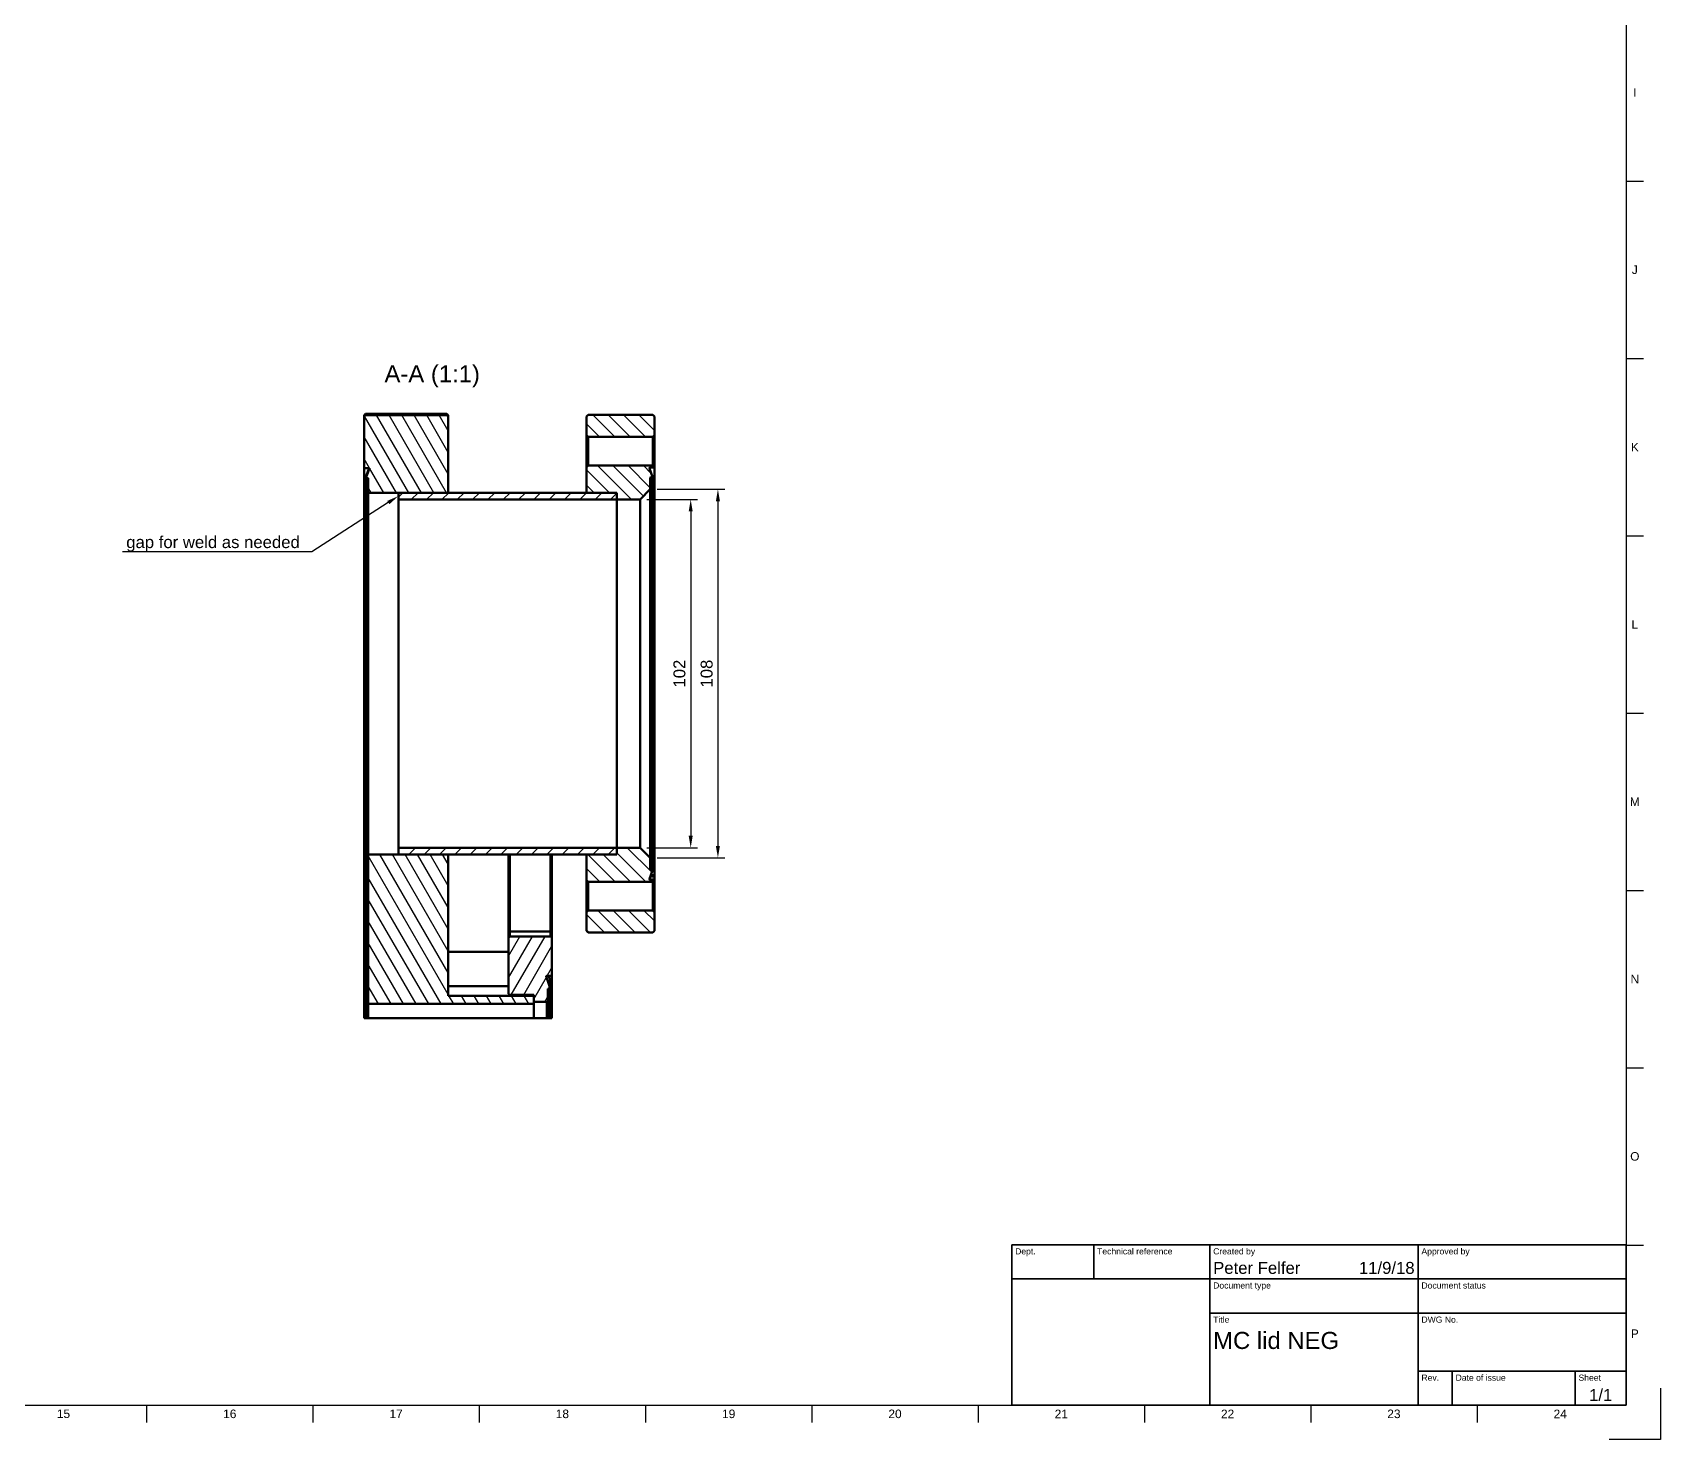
# Model space of a CAD drawing. Header units: millimetres. Extents: x 0 to 1189, y 0 to 841.
# Drawn here: x 712.2 to 1189, y 0 to 412.1 of the extents above; entities that cross this region are included whole.
import ezdxf
from ezdxf import colors
from ezdxf.entities.mleader import LeaderData, LeaderLine
from ezdxf.enums import TextEntityAlignment as Align
from ezdxf.math import Vec2, Vec3

# ---------------------------------------------------------------- set-up
doc = ezdxf.new("R2010")
doc.units = ezdxf.units.MM
doc.header["$LTSCALE"] = 0.75
for name, color, linetype, lineweight in [('Border', 7, 'Continuous', 25), ('FD_Dimensions', 7, 'Continuous', 25), ('Hatching', 7, 'Continuous', 25), ('Leaders', 7, 'Continuous', 25), ('TitleBlock', 7, 'Continuous', 35), ('View Labels', 7, 'Continuous', 25), ('Visible', 7, 'Continuous', 50)]:
    doc.layers.add(name, color=color, linetype=linetype, lineweight=lineweight)
doc.styles.add('FusionTitle', font='')
doc.styles.get("Standard").update_dxf_attribs({"font": 'arial.ttf'})
doc.styles.get('FusionTitle').set_extended_font_data('Arial Unicode MS')
doc.dimstyles.new('Dim-ISO-25', dxfattribs={"dimtxt": 3.5, "dimasz": 3.5, "dimexe": 2, "dimexo": 2, "dimgap": 1.5, "dimtad": 1, "dimzin": 12, "dimdsep": 46, "dimtxsty": 'Standard', "dimcen": 0, "dimazin": 3, "dimtp": 0.1, "dimtm": 0.1, "dimtfac": 0.714, "dimtmove": 0, "dimatfit": 3, "dimfxl": 1, "dimtzin": 12, "dimarcsym": 0})

# ---------------------------------------------------------------- blocks, each defined once
blk = doc.blocks.new('ISO_TITLEBLOCK')
at = {"layer": 'TitleBlock'}
for p, q in [((0, 47), (-180, 47)), ((-180, 47), (-180, 0)), ((-156, 37), (-156, 47)), ((-122, 0), (-122, 47)), ((-61, 0), (-61, 47)), ((0, 0), (0, 47)), ((-180, 37), (0, 37)), ((-122, 27), (0, 27)), ((-61, 10), (0, 10)), ((-51, 0), (-51, 10)), ((-15, 0), (-15, 10)), ((-180, 0), (0, 0))]:
    blk.add_line(p, q, dxfattribs=at)
at = {"layer": 'TitleBlock', "style": 'FusionTitle'}
for s, p in [('Dept.', (-179, 46)), ('Technical reference', (-155, 46)), ('Created by', (-121, 46)), ('Approved by', (-60, 46)), ('Document type', (-121, 36)), ('Document status', (-60, 36)), ('Title', (-121, 26)), ('DWG No.', (-60, 26)), ('Rev.', (-60, 9)), ('Date of issue', (-50, 9)), ('Sheet', (-14, 9))]:
    blk.add_text(s, height=1.8, dxfattribs=at).set_placement(p, align=Align.TOP_LEFT)
for tag, p, height in [('DEPT', (-179, 38.5), 3.5), ('TECHNICAL_REFERENCE', (-155, 38.5), 3.5), ('CREATED_BY', (-121, 38.5), 3.5), ('APPROVED_BY', (-60, 38.5), 3.5), ('DOCUMENT_TYPE', (-121, 28.5), 3.5), ('DOCUMENT_STATUS', (-60, 28.5), 3.5), ('TITLE_1', (-121, 16.5), 5), ('TITLE_2', (-121, 9), 5), ('TITLE_3', (-121, 1.5), 5), ('DATE_OF_ISSUE', (-50, 1.5), 3.5)]:
    blk.add_attdef(tag, p, '', height=height, dxfattribs=at)
for tag, p in [('CREATED_DATE', (-62, 38.5)), ('APPROVED_DATE', (-1, 38.5))]:
    blk.add_attdef(tag, text='', height=3.5, dxfattribs=at).set_placement(p, align=Align.RIGHT)
for tag, height, p in [('DRAWING_NUMBER', 5, (-30.5, 16.6)), ('REV', 3.5, (-56, 3.1)), ('SHEET', 3.5, (-7.5, 3.1))]:
    blk.add_attdef(tag, text='', height=height, dxfattribs=at).set_placement(p, align=Align.MIDDLE)
blk = doc.blocks.new('*D67')
at = {"layer": 'Defpoints', "color": 0, "transparency": 16777216}
for p in [(893.14584, 278.313888), (893.14584, 170.313888), (912.94483, 170.313888)]:
    blk.add_point(p, dxfattribs=at)
at = {"layer": 'FD_Dimensions', "lineweight": -2, "transparency": 16777216}
for p, q in [((895.14584, 278.313888), (914.94483, 278.313888)), ((912.94483, 274.813888), (912.94483, 173.813888)), ((895.14584, 170.313888), (914.94483, 170.313888))]:
    blk.add_line(p, q, dxfattribs=at)
at = {"layer": 'FD_Dimensions', "transparency": 16777216}
for points in [[(912.361496, 274.813888), (913.528163, 274.813888), (912.94483, 278.313888)], [(912.361496, 173.813888), (913.528163, 173.813888), (912.94483, 170.313888)]]:
    blk.add_solid(points, dxfattribs=at)
at = {"layer": 'FD_Dimensions', "color": 0, "transparency": 16777216, "insert": (909.657824, 224.313888), "char_height": 3.5, "attachment_point": 5, "rotation": 90}
blk.add_mtext('108', dxfattribs=at)
blk = doc.blocks.new('*D68')
at = {"layer": 'Defpoints', "color": 0, "transparency": 16777216}
for p in [(890.14584, 275.313888), (890.14584, 173.313888), (904.972187, 173.313888)]:
    blk.add_point(p, dxfattribs=at)
at = {"layer": 'FD_Dimensions', "lineweight": -2, "transparency": 16777216}
for p, q in [((892.14584, 275.313888), (906.972187, 275.313888)), ((904.972187, 271.813888), (904.972187, 176.813888)), ((892.14584, 173.313888), (906.972187, 173.313888))]:
    blk.add_line(p, q, dxfattribs=at)
at = {"layer": 'FD_Dimensions', "transparency": 16777216}
for points in [[(904.388853, 271.813888), (905.55552, 271.813888), (904.972187, 275.313888)], [(904.388853, 176.813888), (905.55552, 176.813888), (904.972187, 173.313888)]]:
    blk.add_solid(points, dxfattribs=at)
at = {"layer": 'FD_Dimensions', "color": 0, "transparency": 16777216, "insert": (901.685181, 224.313888), "char_height": 3.5, "attachment_point": 5, "rotation": 90}
blk.add_mtext('102', dxfattribs=at)
blk = doc.blocks.new('ISO_A0_SHEET')
at = {"layer": 'Border'}
for p, q in [((1179, 831), (1179, 10)), ((1179, 368.5625), (1184, 368.5625)), ((1179, 316.625), (1184, 316.625)), ((1179, 264.6875), (1184, 264.6875)), ((1179, 212.75), (1184, 212.75)), ((1179, 160.8125), (1184, 160.8125)), ((1179, 108.875), (1184, 108.875)), ((1179, 56.9375), (1184, 56.9375)), ((1189, 15), (1189, 0)), ((20, 10), (1179, 10)), ((745.624999, 10), (745.624999, 5)), ((794.333332, 10), (794.333332, 5)), ((843.041665, 10), (843.041665, 5)), ((891.749998, 10), (891.749998, 5)), ((940.458331, 10), (940.458331, 5)), ((989.166664, 10), (989.166664, 5)), ((1037.874997, 10), (1037.874997, 5)), ((1086.58333, 10), (1086.58333, 5)), ((1135.291663, 10), (1135.291663, 5)), ((1189, 0), (1174, 0))]:
    blk.add_line(p, q, dxfattribs=at)
at = {"layer": 'Border', "style": 'FusionTitle'}
for s, p in [('I', (1181.5, 394.53125)), ('J', (1181.5, 342.59375)), ('K', (1181.5, 290.65625)), ('L', (1181.5, 238.71875)), ('M', (1181.5, 186.78125)), ('N', (1181.5, 134.84375)), ('O', (1181.5, 82.90625)), ('P', (1181.5, 30.96875)), ('15', (721.270833, 7.5)), ('16', (769.979166, 7.5)), ('17', (818.687499, 7.5)), ('18', (867.395832, 7.5)), ('19', (916.104165, 7.5)), ('20', (964.812498, 7.5)), ('21', (1013.520831, 7.5)), ('22', (1062.229164, 7.5)), ('23', (1110.937497, 7.5)), ('24', (1159.64583, 7.5))]:
    blk.add_text(s, height=2.5, dxfattribs=at).set_placement(p, align=Align.MIDDLE)

msp = doc.modelspace()

# ---------------------------------------------------------------- hatches: boundary and pattern name
at = {"layer": 'Hatching'}
h = msp.add_hatch(dxfattribs=at)
h.set_pattern_fill('ANSI31', color=256, angle=75, style=0)
h.paths.add_polyline_path([(859.046, 129.969), (833.946, 129.969), (833.946, 171.314), (819.346, 171.314), (810.546, 171.314), (810.546, 127.562), (859.046, 127.562), (859.046, 128.175)], flags=0)
edge = h.paths.add_edge_path(flags=0)
edge.add_line((809.746, 300.018), (809.346, 299.617))
edge.add_line((809.346, 299.617), (809.346, 284.538))
edge.add_line((809.346, 284.538), (810.938, 284.538))
edge.add_spline(control_points=[(810.938, 284.538), (810.436, 283.153), (809.946, 281.802)], knot_values=[0, 0, 0, 0.2910574, 0.2910574, 0.2910574], weights=[1, 1.0000776, 1], degree=2, periodic=0)
edge.add_line((809.946, 281.802), (810.546, 281.583))
edge.add_line((810.546, 281.583), (810.546, 277.314))
edge.add_line((810.546, 277.314), (819.346, 277.314))
edge.add_line((819.346, 277.314), (833.946, 277.314))
edge.add_line((833.946, 277.314), (833.946, 299.617))
edge.add_line((833.946, 299.617), (833.546, 300.018))
edge.add_line((833.546, 300.018), (809.746, 300.018))
h = msp.add_hatch(dxfattribs=at)
h.set_pattern_fill('ANSI31', color=256, angle=90, style=0)
h.paths.add_polyline_path([(894.346, 154.464), (893.846, 154.964), (874.946, 154.964), (874.446, 154.464), (874.446, 149.014), (874.946, 148.514), (893.846, 148.514), (894.346, 149.014)], flags=0)
edge = h.paths.add_edge_path(flags=0)
edge.add_line((893.846, 163.364), (894.346, 163.864))
edge.add_line((894.346, 163.864), (894.346, 163.964))
edge.add_line((894.346, 163.964), (893.049, 163.964))
edge.add_ellipse((893.049, 164.164), major_axis=(0, -0.2), ratio=1, start_angle=250, end_angle=360, ccw=False)
edge.add_line((892.861, 164.232), (893.746, 166.664))
edge.add_line((893.746, 166.664), (893.146, 166.882))
edge.add_line((893.146, 166.882), (893.146, 170.314))
edge.add_line((893.146, 170.314), (890.146, 173.314))
edge.add_line((890.146, 173.314), (883.346, 173.314))
edge.add_line((883.346, 173.314), (883.346, 171.314))
edge.add_line((883.346, 171.314), (874.446, 171.314))
edge.add_line((874.446, 171.314), (874.446, 163.864))
edge.add_line((874.446, 163.864), (874.946, 163.364))
edge.add_line((874.946, 163.364), (893.846, 163.364))
edge = h.paths.add_edge_path(flags=0)
edge.add_line((894.346, 284.764), (893.846, 285.264))
edge.add_line((893.846, 285.264), (874.946, 285.264))
edge.add_line((874.946, 285.264), (874.446, 284.764))
edge.add_line((874.446, 284.764), (874.446, 277.314))
edge.add_line((874.446, 277.314), (883.346, 277.314))
edge.add_line((883.346, 277.314), (883.346, 275.314))
edge.add_line((883.346, 275.314), (890.146, 275.314))
edge.add_line((890.146, 275.314), (893.146, 278.314))
edge.add_line((893.146, 278.314), (893.146, 281.746))
edge.add_line((893.146, 281.746), (893.746, 281.964))
edge.add_line((893.746, 281.964), (892.861, 284.395))
edge.add_ellipse((893.049, 284.464), major_axis=(-0.188, -0.068), ratio=1, start_angle=-110, end_angle=0, ccw=False)
edge.add_line((893.049, 284.664), (894.346, 284.664))
edge.add_line((894.346, 284.664), (894.346, 284.764))
h.paths.add_polyline_path([(894.346, 299.614), (893.846, 300.114), (874.946, 300.114), (874.446, 299.614), (874.446, 294.164), (874.946, 293.664), (893.846, 293.664), (894.346, 294.164)], flags=0)
h = msp.add_hatch(dxfattribs=at)
h.set_pattern_fill('ANSI31', color=256, style=0)
h.paths.add_polyline_path([(819.346, 275.314), (883.346, 275.314), (883.346, 277.314), (874.446, 277.314), (833.946, 277.314), (819.346, 277.314)], flags=0)
h.paths.add_polyline_path([(883.346, 173.314), (819.346, 173.314), (819.346, 171.314), (833.946, 171.314), (874.446, 171.314), (883.346, 171.314)], flags=0)
h = msp.add_hatch(dxfattribs=at)
h.set_pattern_fill('ANSI31', color=256, angle=15, style=0)
edge = h.paths.add_edge_path(flags=0)
edge.add_spline(control_points=[(863.146, 131.974), (863.444, 132.098), (863.746, 132.223)], knot_values=[0, 0, 0, 0.0649581, 0.0649581, 0.0649581], weights=[1, 1.0000178, 1], degree=2, periodic=0)
edge.add_spline(control_points=[(863.746, 132.223), (863.252, 133.767), (862.67, 135.529)], knot_values=[0, 0, 0, 0.3476103, 0.3476103, 0.3476103], weights=[1, 1.002726, 1], degree=2, periodic=0)
edge.add_spline(control_points=[(862.67, 135.529), (862.662, 135.552), (862.658, 135.58), (862.658, 135.632), (862.664, 135.665), (862.684, 135.716), (862.701, 135.743), (862.736, 135.78), (862.761, 135.798), (862.806, 135.818), (862.834, 135.824), (862.858, 135.824)], knot_values=[-0.0382813, -0.0382813, -0.0382813, -0.0382813, -0.0311093, -0.0311093, -0.0227161, -0.0227161, -0.0147223, -0.0147223, -0.0071825, -0.0071825, 0, 0, 0, 0], degree=3, periodic=0)
edge.add_line((862.858, 135.824), (864.346, 135.824))
edge.add_line((864.346, 135.824), (864.346, 146.937))
edge.add_spline(control_points=[(864.346, 146.937), (864.147, 147.145), (863.946, 147.355)], knot_values=[0, 0, 0, 0.0578275, 0.0578275, 0.0578275], weights=[1, 1.000018, 1], degree=2, periodic=0)
edge.add_line((863.946, 147.355), (852.046, 147.355))
edge.add_spline(control_points=[(852.046, 147.355), (851.845, 147.145), (851.646, 146.937)], knot_values=[0, 0, 0, 0.0578275, 0.0578275, 0.0578275], weights=[1, 1.000018, 1], degree=2, periodic=0)
edge.add_line((851.646, 146.937), (851.646, 130.555))
edge.add_spline(control_points=[(851.646, 130.555), (851.797, 130.378), (851.946, 130.204)], knot_values=[0, 0, 0, 0.0461302, 0.0461302, 0.0461302], weights=[1, 1.000041, 1], degree=2, periodic=0)
edge.add_line((851.946, 130.204), (859.046, 130.204))
edge.add_line((859.046, 130.204), (859.046, 129.969))
edge.add_line((859.046, 129.969), (859.046, 128.175))
edge.add_line((859.046, 128.175), (862.846, 128.175))
edge.add_spline(control_points=[(862.846, 128.175), (862.994, 128.356), (863.146, 128.539)], knot_values=[0, 0, 0, 0.0471758, 0.0471758, 0.0471758], weights=[1, 1.0000532, 1], degree=2, periodic=0)
edge.add_line((863.146, 128.539), (863.146, 131.974))

# ---------------------------------------------------------------- linework, layer by layer
at = {"layer": 'Visible', "extrusion": (-6e-16, -1, 0)}
for p, q in [((809.346, 300.014), (809.746, 300.414)), ((809.746, 300.414), (833.546, 300.414)), ((809.746, 300.018), (809.746, 300.414)), ((833.946, 300.014), (833.546, 300.414)), ((833.546, 300.414), (833.546, 300.018)), ((809.746, 300.018), (809.346, 299.617)), ((809.346, 300.014), (809.346, 299.617)), ((809.346, 299.617), (809.346, 284.538)), ((833.546, 300.018), (809.746, 300.018)), ((833.946, 299.617), (833.546, 300.018)), ((833.946, 299.617), (833.946, 300.014)), ((833.946, 277.314), (833.946, 299.617)), ((874.946, 300.114), (874.446, 299.614)), ((874.446, 299.614), (874.446, 294.164)), ((893.846, 300.114), (874.946, 300.114)), ((894.346, 299.614), (893.846, 300.114)), ((894.346, 294.164), (894.346, 299.614)), ((874.446, 284.764), (874.446, 294.164)), ((874.446, 294.164), (874.946, 293.664)), ((874.946, 293.664), (874.946, 285.264)), ((874.946, 293.664), (893.846, 293.664)), ((893.846, 293.664), (894.346, 294.164)), ((893.846, 285.264), (893.846, 293.664)), ((894.346, 294.164), (894.346, 284.764)), ((809.346, 123.389), (809.346, 284.538)), ((809.346, 284.538), (810.938, 284.538)), ((809.946, 282.264), (810.774, 284.538)), ((809.946, 281.802), (809.946, 282.264)), ((809.946, 281.802), (810.546, 281.583)), ((809.946, 123.389), (809.946, 281.802)), ((810.546, 281.583), (810.546, 277.314)), ((874.946, 285.264), (874.446, 284.764)), ((874.446, 284.764), (874.446, 277.314)), ((893.846, 285.264), (874.946, 285.264)), ((893.746, 281.964), (892.861, 284.395)), ((893.049, 284.664), (894.346, 284.664)), ((893.146, 281.746), (893.746, 281.964)), ((893.146, 278.314), (893.146, 281.746)), ((893.746, 166.664), (893.746, 281.964)), ((894.346, 284.764), (893.846, 285.264)), ((894.346, 284.664), (894.346, 284.764)), ((894.346, 165.327), (894.346, 284.664)), ((810.546, 277.314), (833.946, 277.314)), ((810.546, 171.314), (810.546, 277.314)), ((819.346, 277.314), (819.346, 275.314)), ((883.346, 277.314), (819.346, 277.314)), ((874.446, 277.314), (883.346, 277.314)), ((883.346, 277.314), (883.346, 275.314)), ((883.346, 275.314), (883.346, 277.314)), ((890.146, 275.314), (893.146, 278.314)), ((893.146, 170.314), (893.146, 278.314)), ((819.346, 275.314), (819.346, 173.314)), ((819.346, 275.314), (883.346, 275.314)), ((883.346, 173.314), (883.346, 275.314)), ((883.346, 275.314), (890.146, 275.314)), ((883.346, 275.314), (883.346, 173.314)), ((890.146, 275.314), (890.146, 173.314)), ((819.346, 173.314), (819.346, 171.314)), ((883.346, 173.314), (819.346, 173.314)), ((883.346, 173.314), (883.346, 171.314)), ((890.146, 173.314), (883.346, 173.314)), ((883.346, 171.314), (883.346, 173.314)), ((893.146, 170.314), (890.146, 173.314)), ((810.546, 171.314), (810.546, 127.562)), ((833.946, 171.314), (810.546, 171.314)), ((819.346, 171.314), (883.346, 171.314)), ((833.946, 129.969), (833.946, 171.314)), ((851.646, 171.314), (851.646, 148.414)), ((852.046, 148.814), (852.046, 171.314)), ((863.946, 171.314), (863.946, 148.814)), ((864.346, 148.414), (864.346, 171.314)), ((874.446, 171.314), (874.446, 163.864)), ((883.346, 171.314), (874.446, 171.314)), ((893.146, 166.882), (893.146, 170.314)), ((893.746, 166.664), (893.146, 166.882)), ((874.446, 163.864), (874.946, 163.364)), ((874.446, 154.464), (874.446, 163.864)), ((874.946, 163.364), (893.846, 163.364)), ((874.946, 163.364), (874.946, 154.964)), ((892.861, 164.232), (893.746, 166.664)), ((894.346, 163.964), (893.049, 163.964)), ((894.346, 165.327), (893.346, 165.327)), ((893.346, 164.937), (893.346, 165.327)), ((894.346, 164.937), (893.346, 164.937)), ((893.846, 163.364), (894.346, 163.864)), ((893.846, 154.964), (893.846, 163.364)), ((894.346, 164.937), (894.346, 165.327)), ((894.346, 163.964), (894.346, 164.937)), ((894.346, 163.864), (894.346, 163.964)), ((894.346, 163.864), (894.346, 154.464)), ((874.946, 154.964), (874.446, 154.464)), ((874.446, 154.464), (874.446, 149.014)), ((893.846, 154.964), (874.946, 154.964)), ((894.346, 154.464), (893.846, 154.964)), ((894.346, 149.014), (894.346, 154.464)), ((851.646, 148.414), (852.046, 148.814)), ((851.646, 148.414), (851.646, 146.937)), ((852.046, 148.814), (863.946, 148.814)), ((852.046, 147.355), (852.046, 148.814)), ((864.346, 148.414), (863.946, 148.814)), ((863.946, 148.814), (863.946, 147.355)), ((864.346, 146.937), (864.346, 148.414)), ((874.446, 149.014), (874.946, 148.514)), ((874.946, 148.514), (893.846, 148.514)), ((893.846, 148.514), (894.346, 149.014)), ((851.646, 146.937), (851.646, 130.555)), ((863.946, 147.355), (852.046, 147.355)), ((864.346, 135.824), (864.346, 146.937)), ((833.946, 142.814), (851.646, 142.814)), ((862.858, 135.824), (864.346, 135.824)), ((863.746, 134.764), (863.36, 135.824)), ((863.746, 132.223), (863.746, 134.764)), ((864.346, 123.389), (864.346, 135.824)), ((833.946, 132.814), (851.646, 132.814)), ((859.046, 129.969), (833.946, 129.969)), ((851.946, 130.204), (859.046, 130.204)), ((859.046, 130.204), (859.046, 128.175)), ((859.046, 127.562), (859.046, 129.969)), ((863.146, 128.539), (863.146, 131.974)), ((863.746, 123.389), (863.746, 132.223)), ((810.546, 127.562), (859.046, 127.562)), ((810.546, 123.389), (810.546, 127.562)), ((859.046, 128.175), (862.846, 128.175)), ((859.046, 127.562), (859.046, 123.389)), ((862.846, 123.389), (862.846, 128.175)), ((863.146, 128.539), (863.146, 123.389)), ((809.946, 123.389), (809.346, 123.389)), ((810.546, 123.389), (809.946, 123.389)), ((859.046, 123.389), (810.546, 123.389)), ((862.846, 123.389), (859.046, 123.389)), ((863.146, 123.389), (862.846, 123.389)), ((863.746, 123.389), (863.146, 123.389)), ((864.346, 123.389), (863.746, 123.389))]:
    msp.add_line(p, q, dxfattribs=at)
at = {"layer": 'Visible', "extrusion": (-2e-16, 0, -1)}
for centre, start, end in [((-893.049, 284.464), 340, 90), ((-893.049, 164.164), 270, 20)]:
    msp.add_arc(centre, 0.2, start, end, dxfattribs=at)
at = {"layer": 'Visible'}
for points, weights in [([(810.938, 284.538), (810.436, 283.153), (809.946, 281.802)], [1, 1.00007762899, 1]), ([(852.046, 147.355), (851.845, 147.145), (851.646, 146.937)], [1, 1.00001800195, 1]), ([(864.346, 146.937), (864.147, 147.145), (863.946, 147.355)], [1, 1.00001800157, 1]), ([(863.746, 132.223), (863.252, 133.767), (862.67, 135.529)], [1, 1.00272596224, 1]), ([(851.646, 130.555), (851.797, 130.378), (851.946, 130.204)], [1, 1.00004099891, 1]), ([(863.146, 131.974), (863.444, 132.098), (863.746, 132.223)], [1, 1.00001783089, 1]), ([(862.846, 128.175), (862.994, 128.356), (863.146, 128.539)], [1, 1.00005319278, 1])]:
    msp.add_rational_spline(points, weights, degree=2, dxfattribs=at)
msp.add_open_spline([(862.67, 135.529), (862.662, 135.552), (862.658, 135.58), (862.658, 135.632), (862.664, 135.665), (862.684, 135.716), (862.701, 135.743), (862.736, 135.78), (862.761, 135.798), (862.806, 135.818), (862.834, 135.824), (862.858, 135.824)], degree=3, knots=[-0.038281268, -0.038281268, -0.038281268, -0.038281268, -0.031109253, -0.031109253, -0.022716129, -0.022716129, -0.014722284, -0.014722284, -0.007182542, -0.007182542, 0, 0, 0, 0], dxfattribs=at)

# ---------------------------------------------------------------- block references
at = {"layer": 'Border'}
msp.add_blockref('ISO_A0_SHEET', (0, 0), dxfattribs=at)
at = {"layer": 'TitleBlock'}
msp.add_blockref('ISO_TITLEBLOCK', (1179, 10), dxfattribs=at).add_auto_attribs({'CREATED_DATE': '11/9/18', 'SHEET': '1/1', 'TITLE_1': 'MC lid NEG', 'CREATED_BY': 'Peter Felfer'})

# ---------------------------------------------------------------- texts
at = {"layer": 'View Labels', "insert": (829.263, 308.145), "char_height": 5, "width": 30.21487, "attachment_point": 8}
msp.add_mtext('A-A (1:1)', dxfattribs=at)

# ---------------------------------------------------------------- dimensions: what is measured, and where the dimension line sits
at = {"layer": 'FD_Dimensions'}
for base, p1, p2, picture, middle in [((912.945, 170.314), (893.146, 278.314), (893.146, 170.314), '*D67', (909.658, 224.314)), ((904.972, 173.314), (890.146, 275.314), (890.146, 173.314), '*D68', (901.685, 224.314))]:
    dim = msp.add_linear_dim(base=base, p1=p1, p2=p2, angle=90, dimstyle='Dim-ISO-25', override={"dimlfac": 1, "dimclrd": 256, "dimclre": 256}, dxfattribs=at)
    dim.commit()
    dim.dimension.update_dxf_attribs({"geometry": picture, "text_midpoint": middle})

# ---------------------------------------------------------------- leaders
at = {"layer": 'Leaders'}
ml = msp.add_multileader_mtext('Standard', dxfattribs=at)
ml.set_content('gap for weld as needed', color=256)
ml.set_leader_properties()
ml.build(insert=Vec2(0, 0))
ml.multileader.update_dxf_attribs({"text_left_attachment_type": 5, "text_right_attachment_type": 5, "dogleg_length": 3.5, "arrow_head_size": 3.5})
ctx = ml.context
ctx.base_point, ctx.char_height, ctx.arrow_head_size, ctx.landing_gap_size, ctx.plane_origin = Vec3(740.161, 260.002), 3.5, 3.5, 0, Vec3(413.685, 254.631)
ctx.left_attachment, ctx.right_attachment, ctx.text_align_type = 5, 5, 2
notes = []
notes.append((ctx, [(0, (1, 1, 0), (793.983, 260.002), (-1, 0), 3.5, [(0, [(819.346, 276.314)], 0, [])])]))
ctx.mtext.insert, ctx.mtext.alignment, ctx.mtext.flow_direction = Vec3(790.483, 264.59), 3, 5
for ctx, leaders in notes:
    for number, flags, end, landing, length, lines in leaders:
        leader = LeaderData()
        leader.index, (leader.has_last_leader_line, leader.has_dogleg_vector, leader.attachment_direction) = number, flags
        leader.last_leader_point, leader.dogleg_vector, leader.dogleg_length = Vec3(end), Vec3(landing), length
        for number, points, colour, breaks in lines:
            line = LeaderLine()
            line.index, line.vertices, line.color, line.breaks = number, Vec3.list(points), colors.encode_raw_color(colour), breaks
            leader.lines.append(line)
        ctx.leaders.append(leader)

doc.saveas('drawing.dxf')
